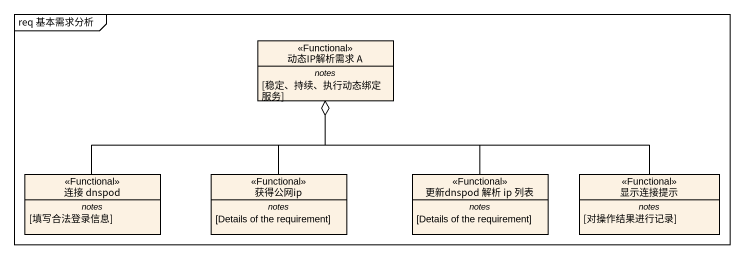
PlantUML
@startuml
mainframe req 基本需求分析
hide circle
hide empty members
class "动态IP解析需求 A" as 动态IP解析需求_A <<Functional>> {
  -- notes --
  [稳定、持续、执行动态绑定服务]
}
class "连接 dnspod" as 连接_dnspod <<Functional>> {
  -- notes --
  [填写合法登录信息]
}
class 获得公网ip <<Functional>> {
  -- notes --
  [Details of the requirement]
}
class "更新dnspod 解析 ip 列表" as 更新dnspod_解析_ip_列表 <<Functional>> {
  -- notes --
  [Details of the requirement]
}
class 显示连接提示 <<Functional>> {
  -- notes --
  [对操作结果进行记录]
}
连接_dnspod -right-o 动态IP解析需求_A
获得公网ip -up-o 动态IP解析需求_A
更新dnspod_解析_ip_列表 -up-o 动态IP解析需求_A
显示连接提示 -left-o 动态IP解析需求_A
@enduml
